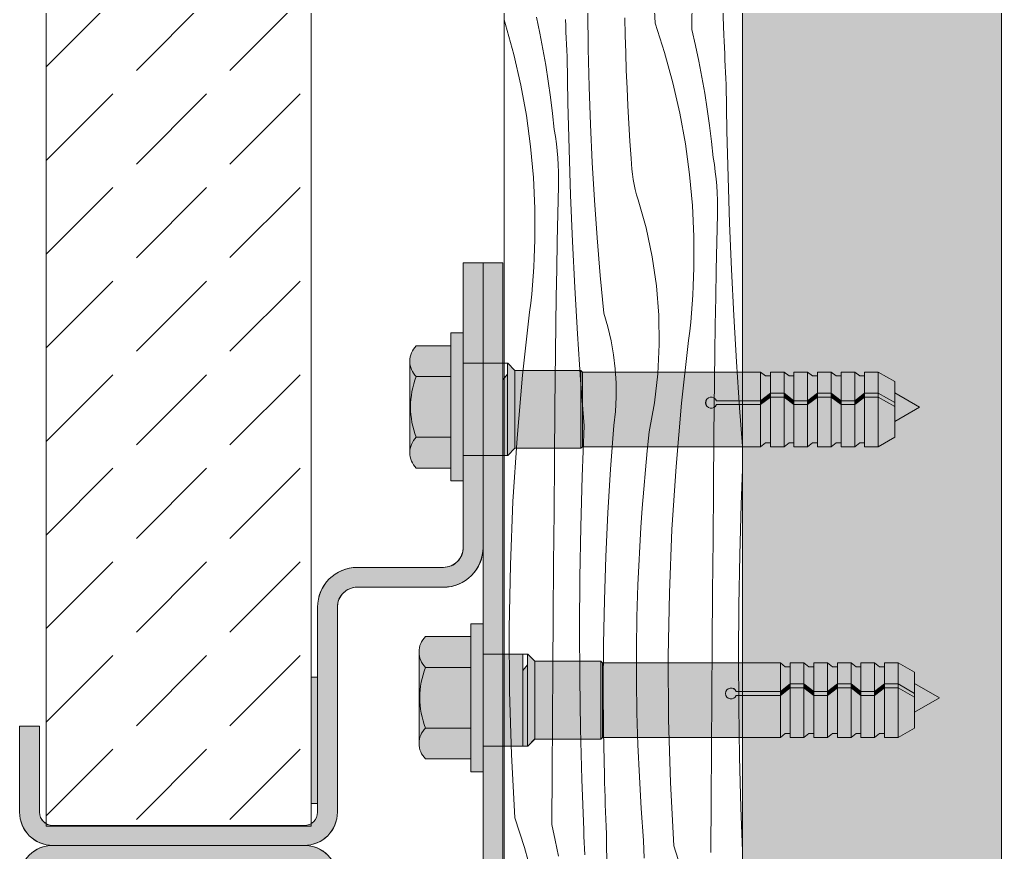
# Model space of a CAD drawing. Header units: millimetres. Extents: x -7826 to 55813, y 465 to 25965.
# Drawn here: x 43644 to 44386, y 18332 to 18961 of the extents above; entities that cross this region are included whole.
import ezdxf

# ---------------------------------------------------------------- set-up
doc = ezdxf.new("R2010")
doc.units = ezdxf.units.MM
for name, color, linetype, lineweight in [('2D - Ogolne2', 251, 'Continuous', 15), ('2D Drafting - General102', 254, 'Continuous', 13), ('2D Drafting - General121', 255, 'Continuous', 0), ('2D Drafting - General2', 251, 'Continuous', 15), ('2D Drafting - General81', 251, 'Continuous', 20)]:
    doc.layers.add(name, color=color, linetype=linetype, lineweight=lineweight)

# ---------------------------------------------------------------- blocks, each defined once
blk = doc.blocks.new('*X22')
at = {"layer": '2D Drafting - General81', "linetype": 'Continuous'}
for p, q in [((-54691.82, 67211.02), (-54694.37, 67258.77)), ((-54664.02, 67206.12), (-54663.76, 67245.46)), ((-54639.87, 67201.86), (-54641.25, 67239.99)), ((-54742.34, 67191.41), (-54742.68, 67219.99)), ((-54805.85, 67213.47), (-54804.66, 67209.81)), ((-54804.66, 67209.81), (-54798.44, 67187.13)), ((-54781.37, 67215.32), (-54778.86, 67203.31)), ((-54759.33, 67209.01), (-54759.54, 67213.68)), ((-54759.12, 67204.34), (-54759.33, 67209.01)), ((-54714.38, 67201.73), (-54714.65, 67215.05)), ((-54691.82, 67211.02), (-54684.6, 67188.64)), ((-54778.86, 67203.31), (-54776.54, 67191.26)), ((-54758.9, 67199.66), (-54759.12, 67204.34)), ((-54714.02, 67188.41), (-54714.38, 67201.73)), ((-54664.02, 67206.12), (-54661.31, 67194.15)), ((-54639.68, 67197.19), (-54639.87, 67201.86)), ((-54758.67, 67194.99), (-54758.9, 67199.66)), ((-54758.43, 67190.32), (-54758.67, 67194.99)), ((-54661.31, 67194.15), (-54658.79, 67182.14)), ((-54639.47, 67192.51), (-54639.68, 67197.19)), ((-54798.44, 67187.13), (-54793.22, 67164.2)), ((-54776.54, 67191.26), (-54774.42, 67179.18)), ((-54758.2, 67185.64), (-54758.43, 67190.32)), ((-54741.66, 67162.84), (-54742.34, 67191.41)), ((-54713.57, 67175.1), (-54714.02, 67188.41)), ((-54684.6, 67188.64), (-54678.37, 67165.96)), ((-54639.26, 67187.84), (-54639.47, 67192.51)), ((-54639.05, 67183.17), (-54639.26, 67187.84)), ((-54774.42, 67179.18), (-54772.49, 67167.06)), ((-54757.61, 67150.74), (-54758.2, 67185.64)), ((-54658.79, 67182.14), (-54656.47, 67170.09)), ((-54638.83, 67178.49), (-54639.05, 67183.17)), ((-54713.02, 67161.79), (-54713.57, 67175.1)), ((-54638.6, 67173.82), (-54638.83, 67178.49)), ((-54638.37, 67169.15), (-54638.6, 67173.82)), ((-54793.22, 67164.2), (-54789.03, 67141.05)), ((-54772.49, 67167.06), (-54770.77, 67154.91)), ((-54678.37, 67165.96), (-54673.15, 67143.02)), ((-54656.47, 67170.09), (-54654.35, 67158.01)), ((-54638.13, 67164.47), (-54638.37, 67169.15)), ((-54637.54, 67129.57), (-54638.13, 67164.47)), ((-54740.64, 67134.28), (-54741.66, 67162.84)), ((-54712.37, 67148.49), (-54713.02, 67161.79)), ((-54654.35, 67158.01), (-54652.43, 67145.89)), ((-54770.77, 67154.91), (-54769.24, 67142.74)), ((-54756.74, 67115.84), (-54757.61, 67150.74)), ((-54769.24, 67142.74), (-54767.91, 67130.54)), ((-54711.64, 67135.19), (-54712.37, 67148.49)), ((-54673.15, 67143.02), (-54668.96, 67119.88)), ((-54652.43, 67145.89), (-54650.7, 67133.74)), ((-54789.03, 67141.05), (-54785.86, 67117.75)), ((-54739.29, 67105.73), (-54740.64, 67134.28)), ((-54710.8, 67121.9), (-54711.64, 67135.19)), ((-54767.09, 67125.22), (-54767.91, 67130.54)), ((-54650.7, 67133.74), (-54649.17, 67121.57)), ((-54636.67, 67094.67), (-54637.54, 67129.57)), ((-54766.39, 67119.89), (-54767.09, 67125.22)), ((-54765.81, 67114.54), (-54766.39, 67119.89)), ((-54709.88, 67108.61), (-54710.8, 67121.9)), ((-54668.96, 67119.88), (-54665.79, 67096.58)), ((-54649.17, 67121.57), (-54647.84, 67109.37)), ((-54785.86, 67117.75), (-54783.73, 67094.32)), ((-54765.37, 67109.18), (-54765.81, 67114.54)), ((-54755.58, 67080.94), (-54756.74, 67115.84)), ((-54765.04, 67103.81), (-54765.37, 67109.18)), ((-54737.59, 67077.2), (-54739.29, 67105.73)), ((-54709.7, 67104.66), (-54709.88, 67108.61)), ((-54709.39, 67100.73), (-54709.7, 67104.66)), ((-54647.02, 67104.05), (-54647.84, 67109.37)), ((-54764.85, 67098.43), (-54765.04, 67103.81)), ((-54764.78, 67093.05), (-54764.85, 67098.43)), ((-54708.93, 67096.8), (-54709.39, 67100.73)), ((-54646.32, 67098.72), (-54647.02, 67104.05)), ((-54645.75, 67093.37), (-54646.32, 67098.72)), ((-54783.73, 67094.32), (-54782.64, 67070.83)), ((-54764.83, 67087.67), (-54764.78, 67093.05)), ((-54708.34, 67092.9), (-54708.93, 67096.8)), ((-54707.61, 67089.02), (-54708.34, 67092.9)), ((-54665.79, 67096.58), (-54663.66, 67073.15)), ((-54645.3, 67088.01), (-54645.75, 67093.37)), ((-54635.51, 67059.77), (-54636.67, 67094.67)), ((-54765.27, 67066.78), (-54764.83, 67087.67)), ((-54706.75, 67085.17), (-54707.61, 67089.02)), ((-54705.75, 67081.34), (-54706.75, 67085.17)), ((-54644.98, 67082.64), (-54645.3, 67088.01)), ((-54644.78, 67077.26), (-54644.98, 67082.64)), ((-54754.14, 67046.06), (-54755.58, 67080.94)), ((-54735.56, 67048.69), (-54737.59, 67077.2)), ((-54704.62, 67077.56), (-54705.75, 67081.34)), ((-54698.59, 67056.22), (-54704.62, 67077.56)), ((-54644.71, 67071.88), (-54644.78, 67077.26)), ((-54782.64, 67070.83), (-54782.59, 67047.31)), ((-54663.66, 67073.15), (-54662.57, 67049.66)), ((-54644.76, 67066.5), (-54644.71, 67071.88)), ((-54765.68, 67045.89), (-54765.27, 67066.78)), ((-54645.21, 67045.61), (-54644.76, 67066.5)), ((-54693.95, 67034.53), (-54698.59, 67056.22)), ((-54634.07, 67024.89), (-54635.51, 67059.77)), ((-54782.77, 67040.44), (-54782.59, 67047.31)), ((-54766.06, 67025), (-54765.68, 67045.89)), ((-54752.4, 67011.19), (-54754.14, 67046.06)), ((-54733.19, 67020.21), (-54735.56, 67048.69)), ((-54662.57, 67049.66), (-54662.52, 67026.14)), ((-54645.62, 67024.72), (-54645.21, 67045.61)), ((-54783.04, 67033.58), (-54782.77, 67040.44)), ((-54783.4, 67026.71), (-54783.04, 67033.58)), ((-54690.73, 67012.58), (-54693.95, 67034.53)), ((-54783.85, 67019.86), (-54783.4, 67026.71)), ((-54766.4, 67004.11), (-54766.06, 67025)), ((-54662.7, 67019.27), (-54662.52, 67026.14)), ((-54645.99, 67003.83), (-54645.62, 67024.72)), ((-54632.34, 66990.02), (-54634.07, 67024.89)), ((-54784.38, 67013.01), (-54783.85, 67019.86)), ((-54730.48, 66991.76), (-54733.19, 67020.21)), ((-54662.97, 67012.4), (-54662.7, 67019.27)), ((-54785.01, 67006.16), (-54784.38, 67013.01)), ((-54750.38, 66976.34), (-54752.4, 67011.19)), ((-54688.95, 66990.48), (-54690.73, 67012.58)), ((-54663.33, 67005.54), (-54662.97, 67012.4)), ((-54785.72, 66999.33), (-54785.01, 67006.16)), ((-54766.71, 66983.21), (-54766.4, 67004.11)), ((-54663.78, 66998.69), (-54663.33, 67005.54)), ((-54646.34, 66982.93), (-54645.99, 67003.83)), ((-54786.53, 66992.51), (-54785.72, 66999.33)), ((-54664.32, 66991.84), (-54663.78, 66998.69)), ((-54791.86, 66944.99), (-54786.53, 66992.51)), ((-54727.44, 66981.47), (-54730.48, 66991.76)), ((-54688.61, 66968.3), (-54688.95, 66990.48)), ((-54664.94, 66984.99), (-54664.32, 66991.84)), ((-54630.32, 66955.17), (-54632.34, 66990.02)), ((-54766.99, 66962.32), (-54766.71, 66983.21)), ((-54725, 66971.03), (-54727.44, 66981.47)), ((-54665.66, 66978.16), (-54664.94, 66984.99)), ((-54646.64, 66962.04), (-54646.34, 66982.93)), ((-54748.08, 66941.5), (-54750.38, 66976.34)), ((-54723.14, 66960.47), (-54725, 66971.03)), ((-54671.79, 66923.82), (-54666.46, 66971.34)), ((-54666.46, 66971.34), (-54665.66, 66978.16)), ((-54689.7, 66946.15), (-54688.61, 66968.3)), ((-54767.23, 66941.43), (-54766.99, 66962.32)), ((-54721.89, 66949.82), (-54723.14, 66960.47)), ((-54646.92, 66941.15), (-54646.64, 66962.04)), ((-54721.25, 66939.11), (-54721.89, 66949.82)), ((-54628.01, 66920.33), (-54630.32, 66955.17)), ((-54796.07, 66897.35), (-54791.86, 66944.99)), ((-54767.44, 66920.53), (-54767.23, 66941.43)), ((-54745.48, 66906.69), (-54748.08, 66941.5)), ((-54692.24, 66924.11), (-54689.7, 66946.15)), ((-54721.22, 66928.38), (-54721.25, 66939.11)), ((-54647.16, 66920.26), (-54646.92, 66941.15)), ((-54721.8, 66917.67), (-54721.22, 66928.38)), ((-54767.79, 66881.19), (-54767.44, 66920.53)), ((-54696.2, 66902.29), (-54692.24, 66924.11)), ((-54676, 66876.18), (-54671.79, 66923.82)), ((-54647.37, 66899.36), (-54647.16, 66920.26)), ((-54625.85, 66891.31), (-54628.01, 66920.33)), ((-54722.98, 66907.01), (-54721.8, 66917.67)), ((-54746.92, 66868.56), (-54745.48, 66906.69)), ((-54725.44, 66874.06), (-54722.98, 66907.01)), ((-54799.15, 66849.64), (-54796.07, 66897.35)), ((-54697.73, 66887.86), (-54696.2, 66902.29)), ((-54647.72, 66860.02), (-54647.37, 66899.36)), ((-54699.13, 66873.42), (-54697.73, 66887.86)), ((-54768.13, 66841.85), (-54767.79, 66881.19)), ((-54679.08, 66828.46), (-54676, 66876.18)), ((-54747.96, 66830.42), (-54746.92, 66868.56)), ((-54727.46, 66841.07), (-54725.44, 66874.06)), ((-54700.39, 66858.97), (-54699.13, 66873.42)), ((-54626.86, 66847.39), (-54625.85, 66874.11)), ((-54648.06, 66820.67), (-54647.72, 66860.02)), ((-54701.53, 66844.5), (-54700.39, 66858.97)), ((-54801.11, 66801.86), (-54799.15, 66849.64)), ((-54627.9, 66809.25), (-54626.86, 66847.39)), ((-54768.45, 66802.5), (-54768.13, 66841.85)), ((-54729.02, 66808.07), (-54727.46, 66841.07)), ((-54702.53, 66830.03), (-54701.53, 66844.5)), ((-54748.6, 66792.26), (-54747.96, 66830.42)), ((-54703.41, 66815.55), (-54702.53, 66830.03)), ((-54681.04, 66780.69), (-54679.08, 66828.46)), ((-54704.15, 66801.06), (-54703.41, 66815.55)), ((-54648.39, 66781.33), (-54648.06, 66820.67)), ((-54730.14, 66775.04), (-54729.02, 66808.07)), ((-54628.53, 66771.09), (-54627.9, 66809.25)), ((-54801.94, 66754.05), (-54801.11, 66801.86)), ((-54768.77, 66763.16), (-54768.45, 66802.5)), ((-54704.76, 66786.56), (-54704.15, 66801.06)), ((-54748.83, 66754.11), (-54748.6, 66792.26)), ((-54705.49, 66762.42), (-54704.76, 66786.56)), ((-54681.87, 66732.88), (-54681.04, 66780.69)), ((-54648.7, 66741.99), (-54648.39, 66781.33)), ((-54730.8, 66742), (-54730.14, 66775.04)), ((-54628.76, 66732.94), (-54628.53, 66771.09)), ((-54769.06, 66723.81), (-54768.77, 66763.16)), ((-54705.86, 66738.28), (-54705.49, 66762.42)), ((-54801.65, 66706.23), (-54801.94, 66754.05)), ((-54748.66, 66715.95), (-54748.83, 66754.11)), ((-54731.02, 66708.95), (-54730.8, 66742)), ((-54649, 66702.64), (-54648.7, 66741.99)), ((-54705.86, 66714.13), (-54705.86, 66738.28)), ((-54681.58, 66685.06), (-54681.87, 66732.88)), ((-54628.59, 66694.78), (-54628.76, 66732.94)), ((-54769.35, 66684.47), (-54769.06, 66723.81)), ((-54748.09, 66677.8), (-54748.66, 66715.95)), ((-54705.5, 66689.98), (-54705.86, 66714.13)), ((-54800.23, 66658.43), (-54801.65, 66706.23)), ((-54730.78, 66675.91), (-54731.02, 66708.95)), ((-54649.28, 66663.3), (-54649, 66702.64)), ((-54704.78, 66665.85), (-54705.5, 66689.98)), ((-54628.02, 66656.63), (-54628.59, 66694.78)), ((-54769.62, 66645.12), (-54769.35, 66684.47)), ((-54680.16, 66637.26), (-54681.58, 66685.06)), ((-54747.11, 66639.65), (-54748.09, 66677.8)), ((-54730.1, 66642.87), (-54730.78, 66675.91)), ((-54703.69, 66641.72), (-54704.78, 66665.85)), ((-54649.55, 66623.95), (-54649.28, 66663.3)), ((-54797.68, 66610.68), (-54800.23, 66658.43)), ((-54627.04, 66618.48), (-54628.02, 66656.63)), ((-54769.87, 66605.78), (-54769.62, 66645.12)), ((-54745.73, 66601.52), (-54747.11, 66639.65)), ((-54729.94, 66637.32), (-54730.1, 66642.87)), ((-54729.77, 66631.77), (-54729.94, 66637.32)), ((-54702.25, 66617.62), (-54703.69, 66641.72)), ((-54729.58, 66626.22), (-54729.77, 66631.77)), ((-54677.61, 66589.51), (-54680.16, 66637.26)), ((-54729.39, 66620.67), (-54729.58, 66626.22)), ((-54649.8, 66584.61), (-54649.55, 66623.95)), ((-54729.18, 66615.12), (-54729.39, 66620.67)), ((-54728.96, 66609.57), (-54729.18, 66615.12)), ((-54700.44, 66593.54), (-54702.25, 66617.62)), ((-54625.85, 66585.45), (-54627.04, 66618.48)), ((-54797.68, 66610.68), (-54790.45, 66588.3)), ((-54728.72, 66604.03), (-54728.96, 66609.57)), ((-54769.87, 66605.78), (-54767.16, 66593.81)), ((-54745.53, 66596.85), (-54745.73, 66601.52)), ((-54728.47, 66598.48), (-54728.72, 66604.03)), ((-54767.16, 66593.81), (-54764.65, 66581.8)), ((-54745.33, 66592.17), (-54745.53, 66596.85)), ((-54728.13, 66569.9), (-54728.47, 66598.48)), ((-54700.17, 66580.22), (-54700.44, 66593.54)), ((-54790.45, 66588.3), (-54784.23, 66565.62)), ((-54745.12, 66587.5), (-54745.33, 66592.17)), ((-54744.9, 66582.83), (-54745.12, 66587.5)), ((-54677.61, 66589.51), (-54670.38, 66567.13))]:
    blk.add_line(p, q, dxfattribs=at)
blk = doc.blocks.new('Wype_nienie_25')
at = {"layer": '2D Drafting - General2', "linetype": 'Continuous'}
for p, q in [((-54805.85, 67937), (-54805.85, 53283.58)), ((-54625.85, 53283.58), (-54625.85, 67937))]:
    blk.add_line(p, q, dxfattribs=at)
at = {"layer": '2D Drafting - General81', "linetype": 'Continuous'}
blk.add_blockref('*X22', (0, 0), dxfattribs=at)

msp = doc.modelspace()

# ---------------------------------------------------------------- hatches: boundary and pattern name
at = {"layer": '2D Drafting - General102', "linetype": 'Continuous'}
for points in [[(43994.1, 18701.33), (43994.1, 18777.18), (43979.1, 18777.18), (43979.1, 18724.25), (43979.1, 18701.33)], [(44009.1, 18777.18), (43994.1, 18777.18), (43994.1, 18701.33), (44009.1, 18701.33)], [(43899.11, 18532.18), (43964.1, 18532.18, 0.414214), (43994.1, 18562.18), (43994.1, 18631.66), (43979.1, 18631.66), (43979.1, 18562.18, -0.414214), (43964.1, 18547.18), (43899.11, 18547.18, 0.414214), (43869.11, 18517.18), (43869.11, 18362.18, -0.414214), (43859.11, 18352.18), (43669.11, 18352.18, -0.414214), (43659.11, 18362.18), (43659.11, 18427.18), (43644.11, 18427.18), (43644.11, 18362.18, 0.414214), (43669.11, 18337.18), (43859.11, 18337.18, 0.414214), (43884.11, 18362.18), (43884.11, 18517.18, -0.414214)], [(44009.1, 18631.66), (43994.1, 18631.66), (43994.1, 18562.18), (43994.1, 18481.7), (44009.1, 18481.7)], [(44009.1, 18412.03), (43994.1, 18412.03), (43994.1, 18392.78), (43994.1, 18157.18, -0.414214), (43979.1, 18142.18), (43899.11, 18142.18, -0.414214), (43884.11, 18157.18), (43884.11, 18312.18, 0.414214), (43859.11, 18337.18), (43669.11, 18337.18, 0.414214), (43644.11, 18312.18), (43644.11, 18247.18), (43659.11, 18247.18), (43659.11, 18312.18, -0.414214), (43669.11, 18322.18), (43859.11, 18322.18, -0.414214), (43869.11, 18312.18), (43869.11, 18157.18, 0.414214), (43899.11, 18127.18), (43979.1, 18127.18, 0.414214), (44009.1, 18157.18)]]:
    msp.add_hatch(color=256, dxfattribs=at).paths.add_polyline_path(points, flags=0)
at = {"layer": '2D Drafting - General121', "linetype": 'Continuous'}
for points in [[(43979.1, 18668.33), (43979.1, 18612.41), (43969.78, 18612.41), (43969.78, 18668.33), (43969.78, 18724.25), (43979.1, 18724.25)], [(43969.78, 18691.24), (43943.61, 18691.24, -0.41956), (43943.61, 18714.54), (43969.78, 18714.54)], [(43939.34, 18668.33, 0.092424), (43943.61, 18645.42, 0.201281), (43938.72, 18633.77), (43938.72, 18702.89, 0.201281), (43943.61, 18691.24, 0.092424)], [(44009.1, 18631.66), (43979.1, 18631.66), (43979.1, 18668.33), (43979.1, 18701.33), (44009.1, 18701.33), (44009.1, 18664.46)], [(43979.1, 18631.66), (43979.1, 18668.33), (43979.1, 18701.33), (44009.1, 18701.33), (44009.1, 18665.41), (44009.1, 18631.66)], [(44012.61, 18631.75), (44012.61, 18701.33), (44012.79, 18701.33), (44018.2, 18695.91), (44018.2, 18637.17), (44012.79, 18631.75)], [(43969.78, 18645.42), (43943.61, 18645.42, -0.092424), (43939.34, 18668.33, -0.092424), (43943.61, 18691.24), (43969.78, 18691.24), (43969.78, 18668.33)], [(44009.1, 18631.75), (44009.1, 18664.46), (44009.1, 18688.81), (44012.61, 18693.18), (44012.61, 18631.75)], [(44018.2, 18637.07), (44018.2, 18695.91), (44067.94, 18695.91), (44067.94, 18637.07)], [(44067.94, 18637.07), (44067.94, 18695.91), (44069.19, 18694.67), (44069.19, 18638.31)], [(44069.19, 18638.31), (44069.19, 18694.67), (44203.61, 18694.67), (44203.61, 18673.01), (44170.3, 18673.01, 5.475043), (44170.3, 18670.05), (44203.61, 18670.05), (44203.61, 18638.31)], [(44211.05, 18691.71), (44211.05, 18678.76), (44203.61, 18673.01), (44203.61, 18694.67), (44207.35, 18691.71)], [(44221.41, 18694.67), (44221.41, 18678.76), (44211.05, 18678.76), (44211.05, 18694.67)], [(44228.85, 18691.71), (44228.85, 18673.01), (44221.41, 18678.76), (44221.41, 18694.67), (44225.15, 18691.71)], [(44239.2, 18694.67), (44239.2, 18673.01), (44228.85, 18673.01), (44228.85, 18694.67)], [(44239.2, 18673.01), (44239.2, 18694.67), (44242.95, 18691.71), (44246.64, 18691.71), (44246.64, 18678.76)], [(44257, 18694.67), (44257, 18678.76), (44246.64, 18678.76), (44246.64, 18694.67)], [(44264.44, 18691.71), (44264.44, 18673.01), (44257, 18678.76), (44257, 18694.67), (44260.74, 18691.71)], [(44274.8, 18694.67), (44274.8, 18673.01), (44264.44, 18673.01), (44264.44, 18694.67)], [(44282.24, 18691.71), (44282.24, 18678.76), (44274.8, 18673.01), (44274.8, 18694.67), (44278.54, 18691.71)], [(44282.24, 18678.76), (44282.24, 18694.67), (44292.59, 18694.67), (44292.59, 18678.76)], [(44304.97, 18671.61), (44292.59, 18678.76), (44292.59, 18694.67), (44304.97, 18687.52)], [(44203.61, 18673.01), (44211.05, 18678.76), (44211.05, 18675.8), (44203.61, 18670.05)], [(44211.05, 18678.76), (44221.41, 18678.76), (44221.41, 18675.8), (44211.05, 18675.8)], [(44228.85, 18670.05), (44221.41, 18675.8), (44221.41, 18678.76), (44228.85, 18673.01)], [(44246.64, 18675.8), (44239.2, 18670.05), (44239.2, 18673.01), (44246.64, 18678.76)], [(44257, 18675.8), (44246.64, 18675.8), (44246.64, 18678.76), (44257, 18678.76)], [(44264.44, 18670.05), (44257, 18675.8), (44257, 18678.76), (44264.44, 18673.01)], [(44274.8, 18673.01), (44282.24, 18678.76), (44282.24, 18675.8), (44274.8, 18670.05)], [(44282.24, 18678.76), (44292.59, 18678.76), (44292.59, 18675.8), (44282.24, 18675.8)], [(44304.97, 18668.65), (44292.59, 18675.8), (44292.59, 18678.76), (44304.97, 18671.61)], [(44323.7, 18668.24), (44304.97, 18657.42), (44304.97, 18679.05)], [(44203.61, 18670.05), (44170.3, 18670.05, -5.475043), (44170.3, 18673.01), (44203.61, 18673.01)], [(44211.05, 18641.27), (44207.35, 18641.27), (44203.61, 18638.31), (44203.61, 18670.05), (44211.05, 18675.8)], [(44211.05, 18638.31), (44211.05, 18675.8), (44221.41, 18675.8), (44221.41, 18638.31)], [(44228.85, 18641.27), (44225.15, 18641.27), (44221.41, 18638.31), (44221.41, 18675.8), (44228.85, 18670.05)], [(44228.85, 18673.01), (44239.2, 18673.01), (44239.2, 18670.05), (44228.85, 18670.05)], [(44228.85, 18638.31), (44228.85, 18670.05), (44239.2, 18670.05), (44239.2, 18638.31)], [(44246.64, 18641.27), (44242.95, 18641.27), (44239.2, 18638.31), (44239.2, 18670.05), (44246.64, 18675.8)], [(44257, 18638.31), (44246.64, 18638.31), (44246.64, 18675.8), (44257, 18675.8)], [(44264.44, 18641.27), (44260.74, 18641.27), (44257, 18638.31), (44257, 18675.8), (44264.44, 18670.05)], [(44264.44, 18673.01), (44274.8, 18673.01), (44274.8, 18670.05), (44264.44, 18670.05)], [(44274.8, 18638.31), (44264.44, 18638.31), (44264.44, 18670.05), (44274.8, 18670.05)], [(44282.24, 18641.27), (44278.54, 18641.27), (44274.8, 18638.31), (44274.8, 18670.05), (44282.24, 18675.8)], [(44282.24, 18638.31), (44282.24, 18675.8), (44292.59, 18675.8), (44292.59, 18638.31)], [(44304.97, 18645.46), (44292.59, 18638.31), (44292.59, 18675.8), (44304.97, 18668.65)], [(43969.78, 18622.12), (43943.61, 18622.12, -0.41956), (43943.61, 18645.42), (43969.78, 18645.42)], [(43994.1, 18448.7), (43994.1, 18392.78), (43984.78, 18392.78), (43984.78, 18448.7), (43984.78, 18504.62), (43994.1, 18504.62)], [(43984.78, 18471.61), (43950.61, 18471.61, -0.41956), (43950.61, 18494.91), (43984.78, 18494.91)], [(43946.34, 18448.7, 0.092424), (43950.61, 18425.79, 0.201281), (43945.72, 18414.14), (43945.72, 18483.26, 0.201281), (43950.61, 18471.61, 0.092424)], [(44024.1, 18412.03), (43994.1, 18412.03), (43994.1, 18448.7), (43994.1, 18481.7), (44024.1, 18481.7), (44024.1, 18444.83)], [(43994.1, 18412.03), (43994.1, 18448.7), (43994.1, 18481.7), (44024.1, 18481.7), (44024.1, 18445.78), (44024.1, 18412.03)], [(44027.61, 18412.12), (44027.61, 18481.7), (44027.79, 18481.7), (44033.2, 18476.28), (44033.2, 18417.54), (44027.79, 18412.12)], [(44033.2, 18417.44), (44033.2, 18476.28), (44082.94, 18476.28), (44082.94, 18417.44)], [(44082.94, 18417.44), (44082.94, 18476.28), (44084.19, 18475.04), (44084.19, 18418.68)], [(43984.78, 18425.79), (43950.61, 18425.79, -0.092424), (43946.34, 18448.7, -0.092424), (43950.61, 18471.61), (43984.78, 18471.61), (43984.78, 18448.7)], [(44024.1, 18412.12), (44024.1, 18444.83), (44024.1, 18469.18), (44027.61, 18473.55), (44027.61, 18412.12)], [(44084.19, 18418.68), (44084.19, 18475.04), (44218.61, 18475.04), (44218.61, 18453.38), (44185.3, 18453.38, 5.475043), (44185.3, 18450.42), (44218.61, 18450.42), (44218.61, 18418.68)], [(44226.05, 18472.08), (44226.05, 18459.13), (44218.61, 18453.38), (44218.61, 18475.04), (44222.35, 18472.08)], [(44236.41, 18475.04), (44236.41, 18459.13), (44226.05, 18459.13), (44226.05, 18475.04)], [(44243.85, 18472.08), (44243.85, 18453.38), (44236.41, 18459.13), (44236.41, 18475.04), (44240.15, 18472.08)], [(44254.2, 18475.04), (44254.2, 18453.38), (44243.85, 18453.38), (44243.85, 18475.04)], [(44254.2, 18453.38), (44254.2, 18475.04), (44257.95, 18472.08), (44261.64, 18472.08), (44261.64, 18459.13)], [(44272, 18475.04), (44272, 18459.13), (44261.64, 18459.13), (44261.64, 18475.04)], [(44279.44, 18472.08), (44279.44, 18453.38), (44272, 18459.13), (44272, 18475.04), (44275.74, 18472.08)], [(44289.8, 18475.04), (44289.8, 18453.38), (44279.44, 18453.38), (44279.44, 18475.04)], [(44297.24, 18472.08), (44297.24, 18459.13), (44289.8, 18453.38), (44289.8, 18475.04), (44293.54, 18472.08)], [(44297.24, 18459.13), (44297.24, 18475.04), (44307.59, 18475.04), (44307.59, 18459.13)], [(44319.97, 18451.98), (44307.59, 18459.13), (44307.59, 18475.04), (44319.97, 18467.89)], [(44218.61, 18450.42), (44185.3, 18450.42, -5.475043), (44185.3, 18453.38), (44218.61, 18453.38)], [(44218.61, 18453.38), (44226.05, 18459.13), (44226.05, 18456.17), (44218.61, 18450.42)], [(44226.05, 18421.64), (44222.35, 18421.64), (44218.61, 18418.68), (44218.61, 18450.42), (44226.05, 18456.17)], [(44226.05, 18459.13), (44236.41, 18459.13), (44236.41, 18456.17), (44226.05, 18456.17)], [(44226.05, 18418.68), (44226.05, 18456.17), (44236.41, 18456.17), (44236.41, 18418.68)], [(44243.85, 18450.42), (44236.41, 18456.17), (44236.41, 18459.13), (44243.85, 18453.38)], [(44243.85, 18421.64), (44240.15, 18421.64), (44236.41, 18418.68), (44236.41, 18456.17), (44243.85, 18450.42)], [(44261.64, 18456.17), (44254.2, 18450.42), (44254.2, 18453.38), (44261.64, 18459.13)], [(44261.64, 18421.64), (44257.95, 18421.64), (44254.2, 18418.68), (44254.2, 18450.42), (44261.64, 18456.17)], [(44272, 18456.17), (44261.64, 18456.17), (44261.64, 18459.13), (44272, 18459.13)], [(44272, 18418.68), (44261.64, 18418.68), (44261.64, 18456.17), (44272, 18456.17)], [(44279.44, 18450.42), (44272, 18456.17), (44272, 18459.13), (44279.44, 18453.38)], [(44279.44, 18421.64), (44275.74, 18421.64), (44272, 18418.68), (44272, 18456.17), (44279.44, 18450.42)], [(44289.8, 18453.38), (44297.24, 18459.13), (44297.24, 18456.17), (44289.8, 18450.42)], [(44297.24, 18421.64), (44293.54, 18421.64), (44289.8, 18418.68), (44289.8, 18450.42), (44297.24, 18456.17)], [(44297.24, 18459.13), (44307.59, 18459.13), (44307.59, 18456.17), (44297.24, 18456.17)], [(44297.24, 18418.68), (44297.24, 18456.17), (44307.59, 18456.17), (44307.59, 18418.68)], [(44319.97, 18449.02), (44307.59, 18456.17), (44307.59, 18459.13), (44319.97, 18451.98)], [(44319.97, 18425.83), (44307.59, 18418.68), (44307.59, 18456.17), (44319.97, 18449.02)], [(44338.7, 18448.61), (44319.97, 18437.79), (44319.97, 18459.42)], [(44243.85, 18453.38), (44254.2, 18453.38), (44254.2, 18450.42), (44243.85, 18450.42)], [(44243.85, 18418.68), (44243.85, 18450.42), (44254.2, 18450.42), (44254.2, 18418.68)], [(44279.44, 18453.38), (44289.8, 18453.38), (44289.8, 18450.42), (44279.44, 18450.42)], [(44289.8, 18418.68), (44279.44, 18418.68), (44279.44, 18450.42), (44289.8, 18450.42)], [(43984.78, 18402.49), (43950.61, 18402.49, -0.41956), (43950.61, 18425.79), (43984.78, 18425.79)]]:
    msp.add_hatch(color=256, dxfattribs=at).paths.add_polyline_path(points, flags=0)
at = {"layer": '2D Drafting - General81', "linetype": 'Continuous'}
h = msp.add_hatch(dxfattribs=at)
h.set_pattern_fill('BETON', color=256, style=0, pattern_type=2)
h.set_pattern_definition([(45, (98815.82, -48252.71), (-70.71068, 70.71068), [75, -25]), (45, (98815.82, -48182), (-70.71068, 70.71068), [75, -25])])
h.paths.add_polyline_path([(43664.2, 18351.65), (43864.2, 18351.65), (43864.2, 19684.29), (43664.2, 19684.29)], flags=0)
h = msp.add_hatch(dxfattribs=at)
h.set_pattern_fill('SOLID___DASHED', color=256, style=0, pattern_type=2)
h.set_pattern_definition([(45, (98815.82, -48252.71), (-70.71068, 70.71068), []), (45, (98780.46, -48217.35), (-70.71068, 70.71068), [75, -25])])
h.paths.add_polyline_path([(44189.97, 5030.87), (44385.52, 5030.87), (44385.52, 19684.29), (44189.97, 19684.29)], flags=0)
msp.add_hatch(color=256, dxfattribs=at).paths.add_polyline_path([(43864.2, 18464.16), (43869.11, 18464.16), (43869.11, 18368.72), (43864.2, 18368.72)], flags=0)

# ---------------------------------------------------------------- linework, layer by layer
at = {"layer": '2D - Ogolne2', "linetype": 'Continuous'}
for p, q in [((44012.79, 18701.33), (44009.1, 18701.33)), ((44009.1, 18701.33), (44009.1, 18664.46)), ((44018.2, 18695.91), (44012.79, 18701.33)), ((44018.2, 18695.91), (44018.2, 18637.07)), ((44067.94, 18695.91), (44018.2, 18695.91)), ((44067.94, 18695.91), (44067.94, 18637.07)), ((44069.19, 18694.67), (44067.94, 18695.91)), ((44069.19, 18638.31), (44069.19, 18694.67)), ((44203.61, 18694.67), (44069.19, 18694.67)), ((44203.61, 18694.67), (44203.61, 18638.31)), ((44207.35, 18691.71), (44203.61, 18694.67)), ((44211.05, 18691.71), (44207.35, 18691.71)), ((44211.05, 18694.67), (44211.05, 18638.31)), ((44211.05, 18694.67), (44211.05, 18691.71)), ((44221.41, 18694.67), (44211.05, 18694.67)), ((44221.41, 18694.67), (44221.41, 18638.31)), ((44225.15, 18691.71), (44221.41, 18694.67)), ((44228.85, 18691.71), (44225.15, 18691.71)), ((44228.85, 18694.67), (44228.85, 18638.31)), ((44228.85, 18694.67), (44228.85, 18691.71)), ((44239.2, 18694.67), (44228.85, 18694.67)), ((44239.2, 18694.67), (44239.2, 18638.31)), ((44242.95, 18691.71), (44239.2, 18694.67)), ((44246.64, 18691.71), (44242.95, 18691.71)), ((44246.64, 18694.67), (44246.64, 18638.31)), ((44246.64, 18694.67), (44246.64, 18691.71)), ((44257, 18694.67), (44246.64, 18694.67)), ((44257, 18694.67), (44257, 18638.31)), ((44260.74, 18691.71), (44257, 18694.67)), ((44264.44, 18691.71), (44260.74, 18691.71)), ((44264.44, 18694.67), (44264.44, 18691.71)), ((44264.44, 18694.67), (44264.44, 18638.31)), ((44274.8, 18694.67), (44264.44, 18694.67)), ((44274.8, 18694.67), (44274.8, 18638.31)), ((44278.54, 18691.71), (44274.8, 18694.67)), ((44282.24, 18691.71), (44278.54, 18691.71)), ((44292.59, 18694.67), (44282.24, 18694.67)), ((44282.24, 18694.67), (44282.24, 18638.31)), ((44292.59, 18694.67), (44292.59, 18638.31)), ((44304.97, 18687.52), (44292.59, 18694.67)), ((44304.97, 18687.52), (44304.97, 18645.46)), ((44211.05, 18678.76), (44203.61, 18673.01)), ((44221.41, 18678.76), (44211.05, 18678.76)), ((44228.85, 18673.01), (44221.41, 18678.76)), ((44246.64, 18678.76), (44239.2, 18673.01)), ((44257, 18678.76), (44246.64, 18678.76)), ((44264.44, 18673.01), (44257, 18678.76)), ((44282.24, 18678.76), (44274.8, 18673.01)), ((44292.59, 18678.76), (44282.24, 18678.76)), ((44304.97, 18671.61), (44292.59, 18678.76)), ((44304.97, 18679.05), (44323.7, 18668.24)), ((44203.61, 18673.01), (44170.3, 18673.01)), ((44203.61, 18670.05), (44170.3, 18670.05)), ((44211.05, 18675.8), (44203.61, 18670.05)), ((44221.41, 18675.8), (44211.05, 18675.8)), ((44228.85, 18670.05), (44221.41, 18675.8)), ((44239.2, 18673.01), (44228.85, 18673.01)), ((44239.2, 18670.05), (44228.85, 18670.05)), ((44246.64, 18675.8), (44239.2, 18670.05)), ((44257, 18675.8), (44246.64, 18675.8)), ((44264.44, 18670.05), (44257, 18675.8)), ((44274.8, 18673.01), (44264.44, 18673.01)), ((44274.8, 18670.05), (44264.44, 18670.05)), ((44282.24, 18675.8), (44274.8, 18670.05)), ((44292.59, 18675.8), (44282.24, 18675.8)), ((44304.97, 18668.65), (44292.59, 18675.8)), ((44009.1, 18631.66), (44009.1, 18665.41)), ((44304.97, 18657.42), (44323.7, 18668.24)), ((44207.35, 18641.27), (44203.61, 18638.31)), ((44211.05, 18641.27), (44207.35, 18641.27)), ((44211.05, 18638.31), (44211.05, 18641.27)), ((44225.15, 18641.27), (44221.41, 18638.31)), ((44228.85, 18641.27), (44225.15, 18641.27)), ((44228.85, 18638.31), (44228.85, 18641.27)), ((44242.95, 18641.27), (44239.2, 18638.31)), ((44246.64, 18641.27), (44242.95, 18641.27)), ((44246.64, 18638.31), (44246.64, 18641.27)), ((44260.74, 18641.27), (44257, 18638.31)), ((44264.44, 18641.27), (44260.74, 18641.27)), ((44264.44, 18638.31), (44264.44, 18641.27)), ((44278.54, 18641.27), (44274.8, 18638.31)), ((44282.24, 18641.27), (44278.54, 18641.27)), ((44304.97, 18645.46), (44292.59, 18638.31)), ((44012.79, 18631.66), (44009.1, 18631.66)), ((44018.2, 18637.07), (44012.79, 18631.66)), ((44067.94, 18637.07), (44018.2, 18637.07)), ((44069.19, 18638.31), (44067.94, 18637.07)), ((44203.61, 18638.31), (44069.19, 18638.31)), ((44221.41, 18638.31), (44211.05, 18638.31)), ((44239.2, 18638.31), (44228.85, 18638.31)), ((44257, 18638.31), (44246.64, 18638.31)), ((44274.8, 18638.31), (44264.44, 18638.31)), ((44292.59, 18638.31), (44282.24, 18638.31)), ((44024.1, 18481.7), (44024.1, 18444.83)), ((44027.79, 18481.7), (44024.1, 18481.7)), ((44033.2, 18476.28), (44027.79, 18481.7)), ((44082.94, 18476.28), (44033.2, 18476.28)), ((44033.2, 18476.28), (44033.2, 18417.44)), ((44084.19, 18475.04), (44082.94, 18476.28)), ((44082.94, 18476.28), (44082.94, 18417.44)), ((44218.61, 18475.04), (44084.19, 18475.04)), ((44084.19, 18418.68), (44084.19, 18475.04)), ((44222.35, 18472.08), (44218.61, 18475.04)), ((44218.61, 18475.04), (44218.61, 18418.68)), ((44226.05, 18472.08), (44222.35, 18472.08)), ((44226.05, 18475.04), (44226.05, 18472.08)), ((44236.41, 18475.04), (44226.05, 18475.04)), ((44226.05, 18475.04), (44226.05, 18418.68)), ((44240.15, 18472.08), (44236.41, 18475.04)), ((44236.41, 18475.04), (44236.41, 18418.68)), ((44243.85, 18472.08), (44240.15, 18472.08)), ((44243.85, 18475.04), (44243.85, 18472.08)), ((44254.2, 18475.04), (44243.85, 18475.04)), ((44243.85, 18475.04), (44243.85, 18418.68)), ((44257.95, 18472.08), (44254.2, 18475.04)), ((44254.2, 18475.04), (44254.2, 18418.68)), ((44261.64, 18472.08), (44257.95, 18472.08)), ((44261.64, 18475.04), (44261.64, 18472.08)), ((44272, 18475.04), (44261.64, 18475.04)), ((44261.64, 18475.04), (44261.64, 18418.68)), ((44275.74, 18472.08), (44272, 18475.04)), ((44272, 18475.04), (44272, 18418.68)), ((44279.44, 18472.08), (44275.74, 18472.08)), ((44279.44, 18475.04), (44279.44, 18472.08)), ((44289.8, 18475.04), (44279.44, 18475.04)), ((44279.44, 18475.04), (44279.44, 18418.68)), ((44293.54, 18472.08), (44289.8, 18475.04)), ((44289.8, 18475.04), (44289.8, 18418.68)), ((44297.24, 18472.08), (44293.54, 18472.08)), ((44297.24, 18475.04), (44297.24, 18418.68)), ((44307.59, 18475.04), (44297.24, 18475.04)), ((44319.97, 18467.89), (44307.59, 18475.04)), ((44307.59, 18475.04), (44307.59, 18418.68)), ((44319.97, 18467.89), (44319.97, 18425.83)), ((44226.05, 18459.13), (44218.61, 18453.38)), ((44226.05, 18456.17), (44218.61, 18450.42)), ((44236.41, 18459.13), (44226.05, 18459.13)), ((44236.41, 18456.17), (44226.05, 18456.17)), ((44243.85, 18453.38), (44236.41, 18459.13)), ((44243.85, 18450.42), (44236.41, 18456.17)), ((44261.64, 18459.13), (44254.2, 18453.38)), ((44261.64, 18456.17), (44254.2, 18450.42)), ((44272, 18459.13), (44261.64, 18459.13)), ((44272, 18456.17), (44261.64, 18456.17)), ((44279.44, 18453.38), (44272, 18459.13)), ((44279.44, 18450.42), (44272, 18456.17)), ((44297.24, 18459.13), (44289.8, 18453.38)), ((44297.24, 18456.17), (44289.8, 18450.42)), ((44307.59, 18459.13), (44297.24, 18459.13)), ((44307.59, 18456.17), (44297.24, 18456.17)), ((44319.97, 18451.98), (44307.59, 18459.13)), ((44319.97, 18449.02), (44307.59, 18456.17)), ((44319.97, 18459.42), (44338.7, 18448.61)), ((44218.61, 18453.38), (44185.3, 18453.38)), ((44218.61, 18450.42), (44185.3, 18450.42)), ((44254.2, 18453.38), (44243.85, 18453.38)), ((44254.2, 18450.42), (44243.85, 18450.42)), ((44289.8, 18453.38), (44279.44, 18453.38)), ((44289.8, 18450.42), (44279.44, 18450.42)), ((44319.97, 18437.79), (44338.7, 18448.61)), ((44024.1, 18412.03), (44024.1, 18445.78)), ((44319.97, 18425.83), (44307.59, 18418.68)), ((44033.2, 18417.44), (44027.79, 18412.03)), ((44082.94, 18417.44), (44033.2, 18417.44)), ((44084.19, 18418.68), (44082.94, 18417.44)), ((44218.61, 18418.68), (44084.19, 18418.68)), ((44222.35, 18421.64), (44218.61, 18418.68)), ((44226.05, 18421.64), (44222.35, 18421.64)), ((44226.05, 18418.68), (44226.05, 18421.64)), ((44236.41, 18418.68), (44226.05, 18418.68)), ((44240.15, 18421.64), (44236.41, 18418.68)), ((44243.85, 18421.64), (44240.15, 18421.64)), ((44243.85, 18418.68), (44243.85, 18421.64)), ((44254.2, 18418.68), (44243.85, 18418.68)), ((44257.95, 18421.64), (44254.2, 18418.68)), ((44261.64, 18421.64), (44257.95, 18421.64)), ((44261.64, 18418.68), (44261.64, 18421.64)), ((44272, 18418.68), (44261.64, 18418.68)), ((44275.74, 18421.64), (44272, 18418.68)), ((44279.44, 18421.64), (44275.74, 18421.64)), ((44279.44, 18418.68), (44279.44, 18421.64)), ((44289.8, 18418.68), (44279.44, 18418.68)), ((44293.54, 18421.64), (44289.8, 18418.68)), ((44297.24, 18421.64), (44293.54, 18421.64)), ((44307.59, 18418.68), (44297.24, 18418.68)), ((44027.79, 18412.03), (44024.1, 18412.03))]:
    msp.add_line(p, q, dxfattribs=at)
for centre in [(44166.39, 18671.53), (44181.39, 18451.9)]:
    msp.add_arc(centre, 4.18, 20.70161, 339.29839, dxfattribs=at)
at = {"layer": '2D Drafting - General2', "linetype": 'Continuous'}
for p, q in [((43979.1, 18777.18), (43979.1, 18562.18)), ((43994.1, 18777.18), (43979.1, 18777.18)), ((43994.1, 18777.18), (43994.1, 18157.18)), ((44009.1, 18777.18), (43994.1, 18777.18)), ((43994.1, 18777.18), (43994.1, 18562.18)), ((44009.1, 18777.18), (44009.1, 18157.18)), ((43969.78, 18724.25), (43979.1, 18724.25)), ((43969.78, 18668.33), (43969.78, 18724.25)), ((43979.1, 18724.25), (43979.1, 18668.33)), ((43943.61, 18714.54), (43969.78, 18714.54)), ((43938.72, 18633.77), (43938.72, 18702.89)), ((43979.1, 18701.33), (44009.1, 18701.33)), ((43943.61, 18691.24), (43969.78, 18691.24)), ((43969.78, 18668.33), (43969.78, 18612.41)), ((43979.1, 18612.41), (43979.1, 18668.33)), ((43943.61, 18645.42), (43969.78, 18645.42)), ((43979.1, 18631.66), (44009.1, 18631.66)), ((43943.61, 18622.12), (43969.78, 18622.12)), ((43969.78, 18612.41), (43979.1, 18612.41)), ((43964.1, 18547.18), (43899.11, 18547.18)), ((43964.1, 18532.18), (43899.11, 18532.18)), ((43869.11, 18517.18), (43869.11, 18362.18)), ((43884.11, 18517.18), (43884.11, 18362.18)), ((43984.78, 18448.7), (43984.78, 18504.62)), ((43984.78, 18504.62), (43994.1, 18504.62)), ((43994.1, 18504.62), (43994.1, 18448.7)), ((43950.61, 18494.91), (43984.78, 18494.91)), ((43945.72, 18414.14), (43945.72, 18483.26)), ((43994.1, 18481.7), (44024.1, 18481.7)), ((43950.61, 18471.61), (43984.78, 18471.61)), ((43984.78, 18448.7), (43984.78, 18392.78)), ((43994.1, 18392.78), (43994.1, 18448.7)), ((43644.11, 18427.18), (43644.11, 18362.18)), ((43644.11, 18427.18), (43659.11, 18427.18)), ((43659.11, 18427.18), (43659.11, 18362.18)), ((43950.61, 18425.79), (43984.78, 18425.79)), ((43994.1, 18412.03), (44024.1, 18412.03)), ((43950.61, 18402.49), (43984.78, 18402.49)), ((43984.78, 18392.78), (43994.1, 18392.78)), ((43859.11, 18352.18), (43669.11, 18352.18)), ((43859.11, 18337.18), (43669.11, 18337.18)), ((43859.11, 18337.18), (43669.11, 18337.18))]:
    msp.add_line(p, q, dxfattribs=at)
at = {"layer": '2D Drafting - General2', "linetype": 'Continuous', "flags": 128}
for points in [[(43664.2, 18351.65), (43864.2, 18351.65), (43864.2, 19684.29), (43664.2, 19684.29)], [(44189.97, 5030.87), (44385.52, 5030.87), (44385.52, 19684.29), (44189.97, 19684.29)], [(43994.1, 18701.33), (43994.1, 18777.18), (43979.1, 18777.18), (43979.1, 18724.25), (43979.1, 18701.33)], [(44009.1, 18777.18), (43994.1, 18777.18), (43994.1, 18701.33), (44009.1, 18701.33)], [(43979.1, 18668.33), (43979.1, 18612.41), (43969.78, 18612.41), (43969.78, 18668.33), (43969.78, 18724.25), (43979.1, 18724.25)], [(44009.1, 18631.66), (43979.1, 18631.66), (43979.1, 18668.33), (43979.1, 18701.33), (44009.1, 18701.33), (44009.1, 18664.46)], [(43979.1, 18631.66), (43979.1, 18668.33), (43979.1, 18701.33), (44009.1, 18701.33), (44009.1, 18665.41), (44009.1, 18631.66)], [(44012.61, 18631.75), (44012.61, 18701.33), (44012.79, 18701.33), (44018.2, 18695.91), (44018.2, 18637.17), (44012.79, 18631.75)], [(44009.1, 18631.75), (44009.1, 18664.46), (44009.1, 18688.81), (44012.61, 18693.18), (44012.61, 18631.75)], [(44018.2, 18637.07), (44018.2, 18695.91), (44067.94, 18695.91), (44067.94, 18637.07)], [(44067.94, 18637.07), (44067.94, 18695.91), (44069.19, 18694.67), (44069.19, 18638.31)], [(44211.05, 18691.71), (44211.05, 18678.76), (44203.61, 18673.01), (44203.61, 18694.67), (44207.35, 18691.71)], [(44221.41, 18694.67), (44221.41, 18678.76), (44211.05, 18678.76), (44211.05, 18694.67)], [(44228.85, 18691.71), (44228.85, 18673.01), (44221.41, 18678.76), (44221.41, 18694.67), (44225.15, 18691.71)], [(44239.2, 18694.67), (44239.2, 18673.01), (44228.85, 18673.01), (44228.85, 18694.67)], [(44239.2, 18673.01), (44239.2, 18694.67), (44242.95, 18691.71), (44246.64, 18691.71), (44246.64, 18678.76)], [(44257, 18694.67), (44257, 18678.76), (44246.64, 18678.76), (44246.64, 18694.67)], [(44264.44, 18691.71), (44264.44, 18673.01), (44257, 18678.76), (44257, 18694.67), (44260.74, 18691.71)], [(44274.8, 18694.67), (44274.8, 18673.01), (44264.44, 18673.01), (44264.44, 18694.67)], [(44282.24, 18691.71), (44282.24, 18678.76), (44274.8, 18673.01), (44274.8, 18694.67), (44278.54, 18691.71)], [(44282.24, 18678.76), (44282.24, 18694.67), (44292.59, 18694.67), (44292.59, 18678.76)], [(44304.97, 18671.61), (44292.59, 18678.76), (44292.59, 18694.67), (44304.97, 18687.52)], [(44203.61, 18673.01), (44211.05, 18678.76), (44211.05, 18675.8), (44203.61, 18670.05)], [(44211.05, 18678.76), (44221.41, 18678.76), (44221.41, 18675.8), (44211.05, 18675.8)], [(44228.85, 18670.05), (44221.41, 18675.8), (44221.41, 18678.76), (44228.85, 18673.01)], [(44246.64, 18675.8), (44239.2, 18670.05), (44239.2, 18673.01), (44246.64, 18678.76)], [(44257, 18675.8), (44246.64, 18675.8), (44246.64, 18678.76), (44257, 18678.76)], [(44264.44, 18670.05), (44257, 18675.8), (44257, 18678.76), (44264.44, 18673.01)], [(44274.8, 18673.01), (44282.24, 18678.76), (44282.24, 18675.8), (44274.8, 18670.05)], [(44282.24, 18678.76), (44292.59, 18678.76), (44292.59, 18675.8), (44282.24, 18675.8)], [(44304.97, 18668.65), (44292.59, 18675.8), (44292.59, 18678.76), (44304.97, 18671.61)], [(44323.7, 18668.24), (44304.97, 18657.42), (44304.97, 18679.05)], [(44211.05, 18641.27), (44207.35, 18641.27), (44203.61, 18638.31), (44203.61, 18670.05), (44211.05, 18675.8)], [(44211.05, 18638.31), (44211.05, 18675.8), (44221.41, 18675.8), (44221.41, 18638.31)], [(44228.85, 18641.27), (44225.15, 18641.27), (44221.41, 18638.31), (44221.41, 18675.8), (44228.85, 18670.05)], [(44228.85, 18673.01), (44239.2, 18673.01), (44239.2, 18670.05), (44228.85, 18670.05)], [(44228.85, 18638.31), (44228.85, 18670.05), (44239.2, 18670.05), (44239.2, 18638.31)], [(44246.64, 18641.27), (44242.95, 18641.27), (44239.2, 18638.31), (44239.2, 18670.05), (44246.64, 18675.8)], [(44257, 18638.31), (44246.64, 18638.31), (44246.64, 18675.8), (44257, 18675.8)], [(44264.44, 18641.27), (44260.74, 18641.27), (44257, 18638.31), (44257, 18675.8), (44264.44, 18670.05)], [(44264.44, 18673.01), (44274.8, 18673.01), (44274.8, 18670.05), (44264.44, 18670.05)], [(44274.8, 18638.31), (44264.44, 18638.31), (44264.44, 18670.05), (44274.8, 18670.05)], [(44282.24, 18641.27), (44278.54, 18641.27), (44274.8, 18638.31), (44274.8, 18670.05), (44282.24, 18675.8)], [(44282.24, 18638.31), (44282.24, 18675.8), (44292.59, 18675.8), (44292.59, 18638.31)], [(44304.97, 18645.46), (44292.59, 18638.31), (44292.59, 18675.8), (44304.97, 18668.65)], [(44009.1, 18631.66), (43994.1, 18631.66), (43994.1, 18562.18), (43994.1, 18481.7), (44009.1, 18481.7)], [(43994.1, 18448.7), (43994.1, 18392.78), (43984.78, 18392.78), (43984.78, 18448.7), (43984.78, 18504.62), (43994.1, 18504.62)], [(44024.1, 18412.03), (43994.1, 18412.03), (43994.1, 18448.7), (43994.1, 18481.7), (44024.1, 18481.7), (44024.1, 18444.83)], [(43994.1, 18412.03), (43994.1, 18448.7), (43994.1, 18481.7), (44024.1, 18481.7), (44024.1, 18445.78), (44024.1, 18412.03)], [(44027.61, 18412.12), (44027.61, 18481.7), (44027.79, 18481.7), (44033.2, 18476.28), (44033.2, 18417.54), (44027.79, 18412.12)], [(44033.2, 18417.44), (44033.2, 18476.28), (44082.94, 18476.28), (44082.94, 18417.44)], [(44082.94, 18417.44), (44082.94, 18476.28), (44084.19, 18475.04), (44084.19, 18418.68)], [(44024.1, 18412.12), (44024.1, 18444.83), (44024.1, 18469.18), (44027.61, 18473.55), (44027.61, 18412.12)], [(44226.05, 18472.08), (44226.05, 18459.13), (44218.61, 18453.38), (44218.61, 18475.04), (44222.35, 18472.08)], [(44236.41, 18475.04), (44236.41, 18459.13), (44226.05, 18459.13), (44226.05, 18475.04)], [(44243.85, 18472.08), (44243.85, 18453.38), (44236.41, 18459.13), (44236.41, 18475.04), (44240.15, 18472.08)], [(44254.2, 18475.04), (44254.2, 18453.38), (44243.85, 18453.38), (44243.85, 18475.04)], [(44254.2, 18453.38), (44254.2, 18475.04), (44257.95, 18472.08), (44261.64, 18472.08), (44261.64, 18459.13)], [(44272, 18475.04), (44272, 18459.13), (44261.64, 18459.13), (44261.64, 18475.04)], [(44279.44, 18472.08), (44279.44, 18453.38), (44272, 18459.13), (44272, 18475.04), (44275.74, 18472.08)], [(44289.8, 18475.04), (44289.8, 18453.38), (44279.44, 18453.38), (44279.44, 18475.04)], [(44297.24, 18472.08), (44297.24, 18459.13), (44289.8, 18453.38), (44289.8, 18475.04), (44293.54, 18472.08)], [(44297.24, 18459.13), (44297.24, 18475.04), (44307.59, 18475.04), (44307.59, 18459.13)], [(44319.97, 18451.98), (44307.59, 18459.13), (44307.59, 18475.04), (44319.97, 18467.89)], [(43864.2, 18464.16), (43869.11, 18464.16), (43869.11, 18368.72), (43864.2, 18368.72)], [(44218.61, 18453.38), (44226.05, 18459.13), (44226.05, 18456.17), (44218.61, 18450.42)], [(44226.05, 18421.64), (44222.35, 18421.64), (44218.61, 18418.68), (44218.61, 18450.42), (44226.05, 18456.17)], [(44226.05, 18459.13), (44236.41, 18459.13), (44236.41, 18456.17), (44226.05, 18456.17)], [(44226.05, 18418.68), (44226.05, 18456.17), (44236.41, 18456.17), (44236.41, 18418.68)], [(44243.85, 18450.42), (44236.41, 18456.17), (44236.41, 18459.13), (44243.85, 18453.38)], [(44243.85, 18421.64), (44240.15, 18421.64), (44236.41, 18418.68), (44236.41, 18456.17), (44243.85, 18450.42)], [(44261.64, 18456.17), (44254.2, 18450.42), (44254.2, 18453.38), (44261.64, 18459.13)], [(44261.64, 18421.64), (44257.95, 18421.64), (44254.2, 18418.68), (44254.2, 18450.42), (44261.64, 18456.17)], [(44272, 18456.17), (44261.64, 18456.17), (44261.64, 18459.13), (44272, 18459.13)], [(44272, 18418.68), (44261.64, 18418.68), (44261.64, 18456.17), (44272, 18456.17)], [(44279.44, 18450.42), (44272, 18456.17), (44272, 18459.13), (44279.44, 18453.38)], [(44279.44, 18421.64), (44275.74, 18421.64), (44272, 18418.68), (44272, 18456.17), (44279.44, 18450.42)], [(44289.8, 18453.38), (44297.24, 18459.13), (44297.24, 18456.17), (44289.8, 18450.42)], [(44297.24, 18421.64), (44293.54, 18421.64), (44289.8, 18418.68), (44289.8, 18450.42), (44297.24, 18456.17)], [(44297.24, 18459.13), (44307.59, 18459.13), (44307.59, 18456.17), (44297.24, 18456.17)], [(44297.24, 18418.68), (44297.24, 18456.17), (44307.59, 18456.17), (44307.59, 18418.68)], [(44319.97, 18449.02), (44307.59, 18456.17), (44307.59, 18459.13), (44319.97, 18451.98)], [(44319.97, 18425.83), (44307.59, 18418.68), (44307.59, 18456.17), (44319.97, 18449.02)], [(44338.7, 18448.61), (44319.97, 18437.79), (44319.97, 18459.42)], [(44243.85, 18453.38), (44254.2, 18453.38), (44254.2, 18450.42), (44243.85, 18450.42)], [(44243.85, 18418.68), (44243.85, 18450.42), (44254.2, 18450.42), (44254.2, 18418.68)], [(44279.44, 18453.38), (44289.8, 18453.38), (44289.8, 18450.42), (44279.44, 18450.42)], [(44289.8, 18418.68), (44279.44, 18418.68), (44279.44, 18450.42), (44289.8, 18450.42)]]:
    msp.add_lwpolyline(points, close=True, dxfattribs=at)
for points in [[(43969.78, 18691.24), (43943.61, 18691.24, -0.41956), (43943.61, 18714.54), (43969.78, 18714.54)], [(43939.34, 18668.33, 0.092424), (43943.61, 18645.42, 0.201281), (43938.72, 18633.77), (43938.72, 18702.89, 0.201281), (43943.61, 18691.24, 0.092424)], [(43969.78, 18645.42), (43943.61, 18645.42, -0.092424), (43939.34, 18668.33, -0.092424), (43943.61, 18691.24), (43969.78, 18691.24), (43969.78, 18668.33)], [(44069.19, 18638.31), (44069.19, 18694.67), (44203.61, 18694.67), (44203.61, 18673.01), (44170.3, 18673.01, 5.475043), (44170.3, 18670.05), (44203.61, 18670.05), (44203.61, 18638.31)], [(44203.61, 18670.05), (44170.3, 18670.05, -5.475043), (44170.3, 18673.01), (44203.61, 18673.01)], [(43969.78, 18622.12), (43943.61, 18622.12, -0.41956), (43943.61, 18645.42), (43969.78, 18645.42)], [(43899.11, 18532.18), (43964.1, 18532.18, 0.414214), (43994.1, 18562.18), (43994.1, 18631.66), (43979.1, 18631.66), (43979.1, 18562.18, -0.414214), (43964.1, 18547.18), (43899.11, 18547.18, 0.414214), (43869.11, 18517.18), (43869.11, 18362.18, -0.414214), (43859.11, 18352.18), (43669.11, 18352.18, -0.414214), (43659.11, 18362.18), (43659.11, 18427.18), (43644.11, 18427.18), (43644.11, 18362.18, 0.414214), (43669.11, 18337.18), (43859.11, 18337.18, 0.414214), (43884.11, 18362.18), (43884.11, 18517.18, -0.414214)], [(43984.78, 18471.61), (43950.61, 18471.61, -0.41956), (43950.61, 18494.91), (43984.78, 18494.91)], [(43946.34, 18448.7, 0.092424), (43950.61, 18425.79, 0.201281), (43945.72, 18414.14), (43945.72, 18483.26, 0.201281), (43950.61, 18471.61, 0.092424)], [(43984.78, 18425.79), (43950.61, 18425.79, -0.092424), (43946.34, 18448.7, -0.092424), (43950.61, 18471.61), (43984.78, 18471.61), (43984.78, 18448.7)], [(44084.19, 18418.68), (44084.19, 18475.04), (44218.61, 18475.04), (44218.61, 18453.38), (44185.3, 18453.38, 5.475043), (44185.3, 18450.42), (44218.61, 18450.42), (44218.61, 18418.68)], [(44218.61, 18450.42), (44185.3, 18450.42, -5.475043), (44185.3, 18453.38), (44218.61, 18453.38)], [(43984.78, 18402.49), (43950.61, 18402.49, -0.41956), (43950.61, 18425.79), (43984.78, 18425.79)], [(44009.1, 18412.03), (43994.1, 18412.03), (43994.1, 18392.78), (43994.1, 18157.18, -0.414214), (43979.1, 18142.18), (43899.11, 18142.18, -0.414214), (43884.11, 18157.18), (43884.11, 18312.18, 0.414214), (43859.11, 18337.18), (43669.11, 18337.18, 0.414214), (43644.11, 18312.18), (43644.11, 18247.18), (43659.11, 18247.18), (43659.11, 18312.18, -0.414214), (43669.11, 18322.18), (43859.11, 18322.18, -0.414214), (43869.11, 18312.18), (43869.11, 18157.18, 0.414214), (43899.11, 18127.18), (43979.1, 18127.18, 0.414214), (44009.1, 18157.18)]]:
    msp.add_lwpolyline(points, format="xyb", close=True, dxfattribs=at)
at = {"layer": '2D Drafting - General2', "linetype": 'Continuous'}
for centre, radius, start, end in [((43955.05, 18702.89), 16.33, 134.47805, 225.52195), ((44002.92, 18668.33), 63.58, 158.87798, 180), ((44002.92, 18668.33), 63.58, 180, 201.12202), ((43955.05, 18633.77), 16.33, 134.47805, 225.52195), ((43964.1, 18562.18), 15, 270, 0), ((43964.1, 18562.18), 30, 270, 0), ((43899.11, 18517.18), 30, 90, 180), ((43899.11, 18517.18), 15, 90, 180), ((43962.05, 18483.26), 16.33, 134.47805, 225.52195), ((44009.92, 18448.7), 63.58, 158.87798, 180), ((44009.92, 18448.7), 63.58, 180, 201.12202), ((43962.05, 18414.14), 16.33, 134.47805, 225.52195), ((43669.11, 18362.18), 25, 180, 270), ((43669.11, 18362.18), 10, 180, 270), ((43859.11, 18362.18), 25, 270, 0), ((43859.11, 18362.18), 10, 270, 0), ((43669.11, 18312.18), 25, 90, 180), ((43859.11, 18312.18), 25, 0, 90)]:
    msp.add_arc(centre, radius, start, end, dxfattribs=at)

# ---------------------------------------------------------------- block references
at = {"layer": '2D Drafting - General81', "linetype": 'Continuous'}
msp.add_blockref('Wype_nienie_25', (98815.82, -48252.71), dxfattribs=at)

doc.saveas('drawing.dxf')
